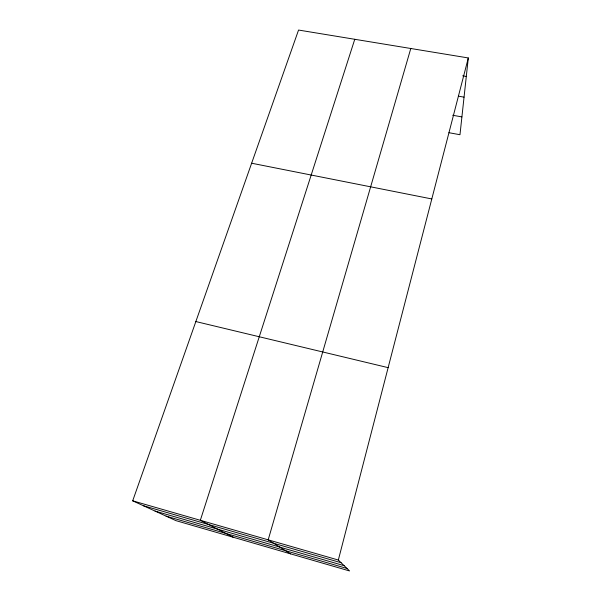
<?xml version="1.0" encoding="UTF-8"?>
<svg xmlns="http://www.w3.org/2000/svg" width="601" height="601" viewBox="0 0 601 601"><rect width="100%" height="100%" fill="white"/><g stroke="black" fill="none" stroke-linecap="round" stroke-linejoin="round"><path stroke-width="0.9" d="M132.693 500.828L338.333 560.034L349.564 570.95L175.92 520.639L132.693 500.828L298.554 30.05L468.307 57.951L459.975 134.722L448.917 132.701M338.333 560.034L468.307 57.951M410.791 48.501L268.189 539.841L290.651 553.882M354.77 39.29L200.336 520.301L233.346 537.279M462.65 75.839L466.293 76.455M458.51 96.19L464.047 97.152M452.703 115.264L461.906 116.902M251.639 163.224L431.803 198.954M195.858 321.558L388.133 367.647M143.323 505.704L341.113 562.731M155.058 511.075L344.163 565.699M166.094 516.139L347.032 568.486"/></g></svg>
